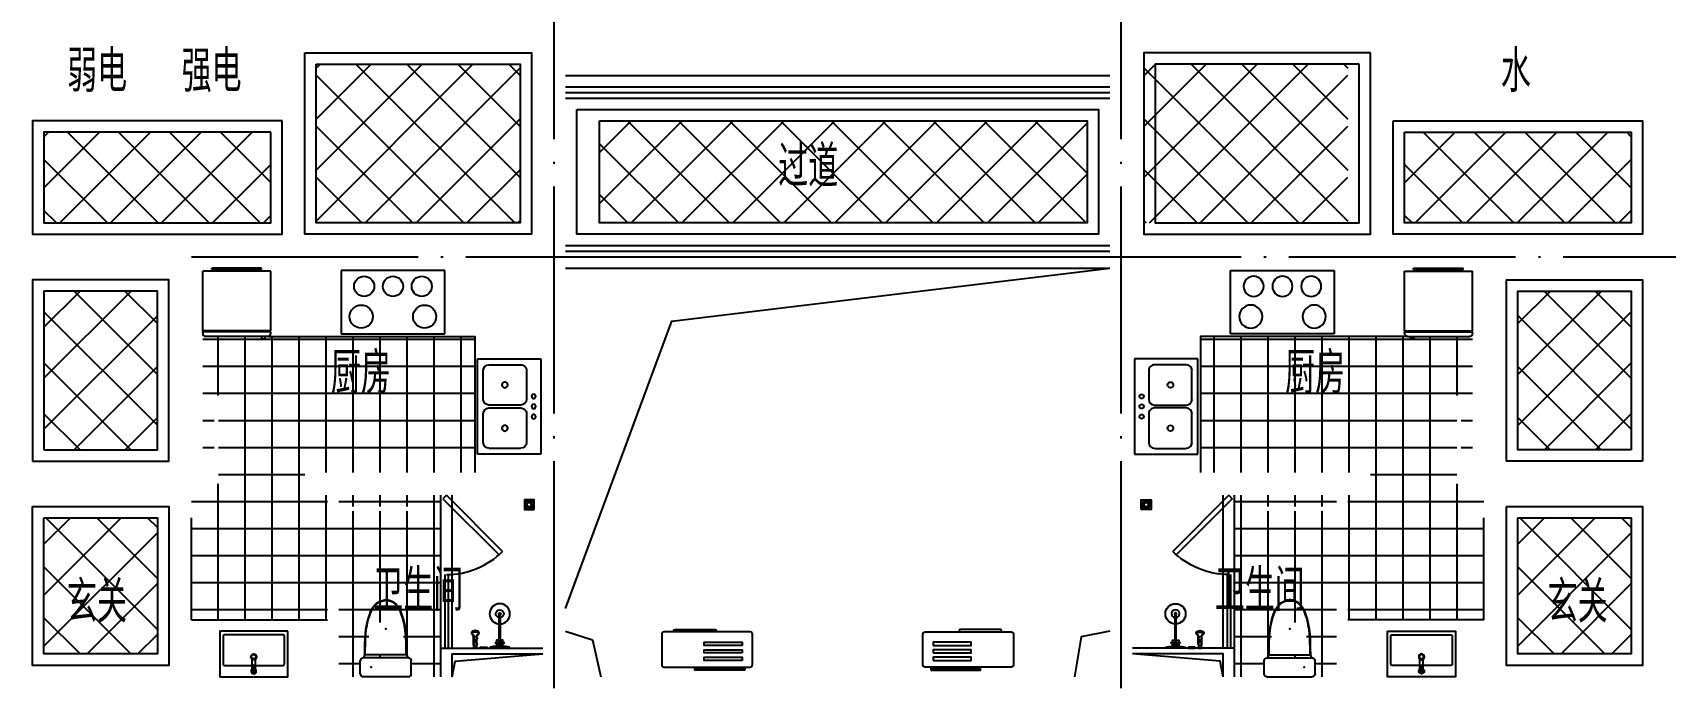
# Model space of a CAD drawing. Extents: x 921942 to 1159542, y -958603 to -790785.
# Drawn here: x 944477 to 958877, y -937161 to -931434 of the extents above; entities that cross this region are included whole.
import ezdxf

# ---------------------------------------------------------------- set-up
doc = ezdxf.new("R2010")
doc.units = 0
doc.header["$LTSCALE"] = 1000
doc.header["$MEASUREMENT"] = 0
doc.linetypes.add('DOTE', pattern=[2.42, 2, -0.2, 0.02, -0.2])
doc.layers.get('0').update_dxf_attribs({"linetype": 'CONTINUOUS'})
for name, color, linetype in [('BALCONY', 6, 'CONTINUOUS'), ('DOTE', 1, 'DOTE'), ('TT', 7, 'CONTINUOUS'), ('WINDOW', 4, 'CONTINUOUS'), ('厨卫', 8, 'CONTINUOUS'), ('家具', 8, 'CONTINUOUS'), ('平面填充', 250, 'CONTINUOUS'), ('看线', 2, 'CONTINUOUS'), ('空调', 8, 'CONTINUOUS'), ('管道', 8, 'CONTINUOUS'), ('造型墙', 55, 'CONTINUOUS')]:
    doc.layers.add(name, color=color, linetype=linetype)
doc.styles.get("Standard").update_dxf_attribs({"font": 'GBENOR', "bigfont": 'GBCBIG'})
pattern_1 = [(45, (34103.47, 7556.44), (-224.5064, 224.5064), []), (135, (34103.47, 7556.44), (-224.5064, -224.5064), [])]

# ---------------------------------------------------------------- blocks, each defined once
blk = doc.blocks.new('空调机')
at = {"layer": '空调', "color": 8}
for p, q in [((2416486, -275315), (2416486, -275325)), ((2416849, -275305), (2416496, -275305)), ((2416859, -275325), (2416859, -275315))]:
    blk.add_line(p, q, dxfattribs=at)
blk.add_lwpolyline([(2416186, -275325), (2416946, -275325, -0.414214), (2416966, -275345), (2416966, -275615, -0.414214), (2416946, -275635), (2416186, -275635, -0.414214), (2416166, -275615), (2416166, -275345, -0.414214)], format="xyb", close=True, dxfattribs=at)
for points in [[(2416256, -275445), (2416592, -275445), (2416592, -275416), (2416256, -275416)], [(2416256, -275511), (2416592, -275511), (2416592, -275482), (2416256, -275482)], [(2416256, -275577), (2416592, -275577), (2416592, -275548), (2416256, -275548)], [(2416235, -275664), (2416675, -275664), (2416675, -275649), (2416235, -275649)]]:
    blk.add_lwpolyline(points, close=True, dxfattribs=at)
for centre, start, end in [((2416496, -275315), 90, 180), ((2416849, -275315), 0, 90)]:
    blk.add_arc(centre, 10, start, end, dxfattribs=at)
blk = doc.blocks.new('wasfsdgdfh')
at = {"layer": '厨卫', "linetype": 'ByBlock'}
for p, q in [((-317, 406), (241, 406)), ((-317, -432), (-317, 406)), ((-190, 51), (-190, 305)), ((-140, 356), (140, 356)), ((190, 305), (190, 51)), ((241, 406), (241, -432)), ((140, 0), (-140, 0)), ((-190, -330), (-190, -76)), ((-140, -25), (140, -25)), ((190, -76), (190, -330)), ((241, -432), (-317, -432)), ((140, -381), (-140, -381))]:
    blk.add_line(p, q, dxfattribs=at)
at = {"layer": '厨卫', "linetype": 'ByBlock', "extrusion": (0, 0, -1)}
for centre, major_axis, start_param, end_param in [((-140, 305), (0.1, 50.8), 4.711206, 6.282002), ((140, 305), (-0.1, 50.8), 0.001187, 1.571983), ((0, 178), (-18, 18), 3.926991, 10.210176), ((-254, 76), (-13.5, 13.5), 3.926991, 10.210176), ((-254, -13), (-13.5, 13.5), 3.926991, 10.210176), ((-140, 51), (-0.1, 50.8), 3.142779, 4.713576), ((140, 51), (0.1, 50.8), 1.569613, 3.140409), ((-254, -102), (-13.5, 13.5), 3.926991, 10.210176), ((-140, -76), (0.1, 50.8), 4.711206, 6.282002), ((140, -76), (-0.1, 50.8), 0.001187, 1.571983), ((0, -203), (-18, 18), 3.926991, 10.210176), ((-140, -330), (-0.1, 50.8), 3.142779, 4.713576), ((140, -330), (0.1, 50.8), 1.569613, 3.140409)]:
    blk.add_ellipse(centre, major_axis=major_axis, ratio=1, start_param=start_param, end_param=end_param, dxfattribs=at)
blk = doc.blocks.new('aswqdfrsgfh')
at = {"layer": '厨卫', "linetype": 'ByBlock'}
for p, q in [((-513, 299), (-513, -260)), ((401, 299), (-513, 299)), ((401, -260), (401, 299)), ((-513, -260), (401, -260))]:
    blk.add_line(p, q, dxfattribs=at)
for centre, radius in [((-310, 159), 88.9), ((-56, 159), 88.9), ((198, 159), 88.9), ((-336, -108), 102), ((223, -108), 102)]:
    blk.add_circle(centre, radius, dxfattribs=at)
blk = doc.blocks.new('A$C0C200289')
at = {"layer": '家具'}
for p, q in [((-150, 72), (-150, 597)), ((600, 597), (-150, 597)), ((500, 623), (-48, 623)), ((-48, 613), (-48, 623)), ((500, 613), (-48, 613)), ((500, 613), (500, 623)), ((600, 72), (600, 597)), ((-144, 72), (-150, 72)), ((-150, 53), (-150, 62)), ((-144, 62), (-150, 62)), ((-144, 62), (-144, 72)), ((568, 22), (-118, 22)), ((499, 22), (499, 0)), ((535, 22), (535, 0)), ((594, 62), (594, 72)), ((594, 72), (600, 72)), ((594, 62), (600, 62)), ((600, 53), (600, 62)), ((499, 0), (535, 0))]:
    blk.add_line(p, q, dxfattribs=at)
at = {"layer": '家具', "color": 251}
for p, q in [((594, 72), (-144, 72)), ((594, 62), (-144, 62))]:
    blk.add_line(p, q, dxfattribs=at)
at = {"layer": '家具'}
for centre, start, end in [((-118, 53), 180, 270), ((568, 53), 270, 0)]:
    blk.add_arc(centre, 31.5, start, end, dxfattribs=at)
blk = doc.blocks.new('asfsdgdfh')
at = {"layer": '厨卫'}
for p, q in [((-103, -121), (-103, -33)), ((-73, -121), (-73, -33))]:
    blk.add_line(p, q, dxfattribs=at)
blk.add_lwpolyline([(212, 214), (-388, 214), (-388, -186), (212, -186)], close=True, dxfattribs=at)
blk.add_lwpolyline([(-73, -86), (172, -86, 0.414214), (182, -76), (182, 174, 0.414214), (172, 184), (-348, 184, 0.414214), (-358, 174), (-358, -76, 0.414214), (-348, -86), (-103, -86)], format="xyb", dxfattribs=at)
for radius in [25, 20]:
    blk.add_circle((-88, -11), radius, dxfattribs=at)
for centre, radius, start, end in [((-88, -138), 23, 99.4881, 80.5119), ((-88, -138), 12.3, 106.4136, 73.5864), ((-88, -138), 10.7, 108.3951, 71.6049), ((218, -111), 310, 175.5082, 184.4918), ((-88, -87), 2.86, 0, 180), ((-88, -136), 2.86, 180, 0), ((-394, -111), 310, 355.5082, 4.4918)]:
    blk.add_arc(centre, radius, start, end, dxfattribs=at)
for centre in [(-88, -33), (-88, -42), (-88, -44)]:
    blk.add_ellipse(centre, major_axis=(-15.3, 0), ratio=0.448066, start_param=3.141593, end_param=6.283185, dxfattribs=at)
blk = doc.blocks.new('asfdgfhgfh')
at = {"layer": '厨卫', "lineweight": -3}
for p, q in [((-222, -50), (-222, -125)), ((-222, -72), (-192, -72)), ((-192, -50), (-192, -125)), ((-12, -37), (-12, -27)), ((4, -42), (4, -315)), ((14, -315), (14, -42)), ((31, -37), (31, -27))]:
    blk.add_line(p, q, dxfattribs=at)
at = {"layer": '厨卫', "color": 8}
for p, q in [((-6, -37), (-6, -27)), ((24, -34), (24, -27))]:
    blk.add_line(p, q, dxfattribs=at)
at = {"layer": '厨卫', "lineweight": -3}
for points in [[(-195, -40), (-195, -12), (-219, -12), (-219, -40)], [(-1, -27), (-46, -27), (-76, -22), (-76, -12)], [(-76, -12), (94, -12), (94, -22), (64, -27), (19, -27)], [(-19, -61), (-29, -61), (-29, -57), (-19, -57)], [(4, -82), (-19, -82), (-19, -37), (-6, -37)], [(24, -37), (37, -37), (37, -82), (14, -82)], [(37, -57), (47, -57), (47, -61), (37, -61)]]:
    blk.add_lwpolyline(points, dxfattribs=at)
for points in [[(-162, -12), (-162, -22), (-106, -22), (-106, -12)], [(40, -12), (40, -22), (-22, -22), (-22, -12)]]:
    blk.add_lwpolyline(points, close=True, dxfattribs=at)
at = {"layer": '厨卫', "color": 8}
for points in [[(4, -62), (-6, -62), (-6, -34), (-1, -34)], [(19, -34), (24, -34), (24, -62), (14, -62)]]:
    blk.add_lwpolyline(points, dxfattribs=at)
blk.add_lwpolyline([(19, -22), (19, -42), (-1, -42), (-1, -22)], close=True, dxfattribs=at)
for centre, radius in [((-207, -50), 15), ((-207, -99), 15), ((9, -315), 5)]:
    blk.add_circle(centre, radius, dxfattribs=at)
at = {"layer": '厨卫', "lineweight": -3}
blk.add_circle((9, -315), 89.5, dxfattribs=at)
for centre, start, end in [((-239, -119), 286.4181, 340.3267), ((-175, -119), 199.6733, 253.5819)]:
    blk.add_arc(centre, 17.7, start, end, dxfattribs=at)
at = {"layer": '厨卫', "color": 8}
for centre, radius, start, end in [((-207, -50), 17, 133.3359, 208.0725), ((-207, -99), 17, 151.9275, 28.0725), ((-207, -50), 17, 331.9275, 46.6641), ((9, -315), 35, 98.2132, 81.7868), ((9, -315), 9, 123.749, 56.251)]:
    blk.add_arc(centre, radius, start, end, dxfattribs=at)
at = {"layer": '厨卫', "lineweight": -3, "extrusion": (0, 0, -1)}
for centre, major_axis, ratio, start_param, end_param in [((-207, -147), (33.6, 0), 0.612909, -0.37962, 3.521213), ((-207, -138), (31.4, 0), 0.47884, -1.072899, 4.214492)]:
    blk.add_ellipse(centre, major_axis=major_axis, ratio=ratio, start_param=start_param, end_param=end_param, dxfattribs=at)
blk = doc.blocks.new('aswfdgdfh')
at = {"layer": '厨卫'}
blk.add_lwpolyline([(43, -43), (43, 43), (-43, 43), (-43, -43)], close=True, dxfattribs=at)
at = {"layer": '厨卫', "color": 8}
for points in [[(-33, 0), (-33, 1), (-17, 1), (-17, 0)], [(-24, 23), (-22, 24), (-11, 13), (-13, 12)], [(0, 33), (1, 33), (1, 17), (0, 17)], [(23, 24), (24, 22), (13, 11), (12, 13)], [(33, 0), (33, -1), (17, -1), (17, 0)], [(-23, -24), (-24, -22), (-13, -11), (-12, -13)], [(0, -33), (-1, -33), (-1, -17), (0, -17)], [(24, -23), (22, -24), (11, -13), (13, -12)]]:
    blk.add_lwpolyline(points, close=True, dxfattribs=at)
blk.add_circle((0, 0), 36.6, dxfattribs=at)
blk = doc.blocks.new('DR2045')
at = {"color": 0, "linetype": 'ByBlock'}
for p, q in [((0, 0), (-1.06, -1.06)), ((0, 0), (16.97, -16.97)), ((-1.06, -1.06), (15.91, -18.03))]:
    blk.add_line(p, q, dxfattribs=at)
blk.add_arc((0, 0), 24, 270, 315, dxfattribs=at)
blk = doc.blocks.new('asfdgfh')
at = {"layer": '厨卫', "ltscale": 100}
for p, q in [((-266, -207, 0), (-266, -92, 0)), ((159, -67, 0), (-241, -67, 0)), ((145, -40, 0), (-228, -40, 0)), ((184, -207, 0), (184, -92, 0)), ((159, -232, 0), (-241, -232, 0))]:
    blk.add_line(p, q, dxfattribs=at)
for centre, radius, start, end in [((-241, -92, 0), 25, 90, 180), ((-261, -39, 0), 33.7, 303.6157, 10.847), ((178, -39, 0), 33.9, 169.3113, 235.1347), ((159, -92, 0), 25, 0, 90), ((-241, -207, 0), 25, 180, 270), ((159, -207, 0), 25, 270, 0)]:
    blk.add_arc(centre, radius, start, end, dxfattribs=at)
for points, knots in [([(-227, -33, 0), (-227, 85, 0), (-226, 243, 0), (-137, 424, 0), (-69, 441, 0), (-41, 448, 0)], [0, 0, 0, 0, 355.24272, 473.249847, 556.576042, 556.576042, 556.576042, 556.576042]), ([(-222, -41, 0), (-222, -2, 0), (-222, 29, 0), (-220, 90, 0), (-219, 121, 0), (-213, 182, 0), (-208, 213, 0), (-198, 258, 0), (-194, 273, 0), (-187, 296, 0), (-184, 303, 0), (-180, 315, 0), (-179, 319, 0), (-176, 326, 0), (-174, 330, 0), (-170, 341, 0), (-167, 348, 0), (-160, 363, 0), (-156, 369, 0), (-148, 382, 0), (-143, 389, 0), (-134, 400, 0), (-129, 405, 0), (-121, 412, 0), (-118, 414, 0), (-112, 418, 0), (-109, 420, 0), (-102, 423, 0), (-99, 425, 0), (-92, 428, 0), (-89, 429, 0), (-78, 433, 0), (-71, 435, 0), (-56, 440, 0), (-48, 441, 0), (-40, 443, 0)], [0, 0, 0, 0, 92.762674, 92.762674, 185.525347, 185.525347, 278.288021, 278.288021, 324.669358, 324.669358, 347.860026, 347.860026, 359.45536, 359.45536, 371.050694, 371.050694, 394.241363, 394.241363, 417.432031, 417.432031, 440.6227, 440.6227, 463.813368, 463.813368, 475.408702, 475.408702, 487.004036, 487.004036, 498.599371, 498.599371, 510.194705, 510.194705, 533.385373, 533.385373, 556.576042, 556.576042, 556.576042, 556.576042]), ([(140, -40, 0), (140, -2, 0), (139, 29, 0), (138, 90, 0), (136, 121, 0), (130, 182, 0), (125, 213, 0), (115, 258, 0), (111, 273, 0), (104, 296, 0), (101, 303, 0), (97, 315, 0), (96, 319, 0), (93, 326, 0), (92, 330, 0), (87, 341, 0), (84, 348, 0), (77, 363, 0), (73, 369, 0), (65, 382, 0), (61, 389, 0), (51, 400, 0), (46, 405, 0), (38, 412, 0), (35, 414, 0), (29, 418, 0), (26, 420, 0), (20, 423, 0), (16, 425, 0), (10, 428, 0), (6, 429, 0), (-4, 433, 0), (-12, 435, 0), (-27, 440, 0), (-35, 441, 0), (-43, 443, 0)], [0, 0, 0, 0, 92.762674, 92.762674, 185.525347, 185.525347, 278.288021, 278.288021, 324.669358, 324.669358, 347.860026, 347.860026, 359.45536, 359.45536, 371.050694, 371.050694, 394.241363, 394.241363, 417.432031, 417.432031, 440.6227, 440.6227, 463.813368, 463.813368, 475.408702, 475.408702, 487.004036, 487.004036, 498.599371, 498.599371, 510.194705, 510.194705, 533.385373, 533.385373, 556.576042, 556.576042, 556.576042, 556.576042]), ([(145, -33, 0), (144, 85, 0), (143, 243, 0), (54, 424, 0), (-13, 441, 0), (-41, 448, 0)], [0, 0, 0, 0, 355.24272, 473.249847, 556.576042, 556.576042, 556.576042, 556.576042])]:
    blk.add_open_spline(points, degree=3, knots=knots, dxfattribs=at)
at = {"layer": '厨卫'}
for p in [(-42, 189, 0), (-171, -149, 0)]:
    blk.add_point(p, dxfattribs=at)

msp = doc.modelspace()

# ---------------------------------------------------------------- hatches: boundary and pattern name
at = {"layer": '平面填充'}
h = msp.add_hatch(dxfattribs=at)
h.set_pattern_fill('NET', color=256, scale=100, angle=45, style=0)
h.set_pattern_definition(pattern_1)
h.paths.add_polyline_path([(948777, -931711), (946977, -931711), (946977, -933111), (948777, -933111)])
h = msp.add_hatch(dxfattribs=at)
h.set_pattern_fill('NET', color=256, scale=100, angle=45, style=0)
h.set_pattern_definition([(135, (1868950.87, 7556.44), (224.5064, 224.5064), []), (45, (1868950.87, 7556.44), (224.5064, -224.5064), [])])
h.paths.add_polyline_path([(954277, -931711), (956077, -931711), (956077, -933111), (954277, -933111)])
h = msp.add_hatch(dxfattribs=at)
h.set_pattern_fill('NET', color=256, scale=100, angle=45, style=0)
h.set_pattern_definition([(45, (34203.47, 7556.44), (-224.5064, 224.5064), []), (135, (34203.47, 7556.44), (-224.5064, -224.5064), [])])
h.paths.add_polyline_path([(949477, -932211), (953777, -932211), (953777, -933111), (949477, -933111)])
h = msp.add_hatch(dxfattribs=at)
h.set_pattern_fill('NET', color=256, scale=100, angle=45, style=0)
h.set_pattern_definition(pattern_1)
h.paths.add_polyline_path([(946577, -932311), (944577, -932311), (944577, -933111), (946577, -933111)])
h = msp.add_hatch(dxfattribs=at)
h.set_pattern_fill('NET', color=256, scale=100, angle=45, style=0)
h.set_pattern_definition([(135, (1869050.87, 7556.44), (224.5064, 224.5064), []), (45, (1869050.87, 7556.44), (224.5064, -224.5064), [])])
h.paths.add_polyline_path([(956577, -932311), (958577, -932311), (958577, -933111), (956577, -933111)])
h = msp.add_hatch(dxfattribs=at)
h.set_pattern_fill('NET', color=256, scale=100, angle=45, style=0)
h.set_pattern_definition([(135, (1615918.62, -454866.4), (224.5064, 224.5064), []), (45, (1615918.62, -454866.4), (224.5064, -224.5064), [])])
h.paths.add_polyline_path([(944577, -935111), (945577, -935111), (945577, -933711), (944577, -933711)])
h = msp.add_hatch(dxfattribs=at)
h.set_pattern_fill('NET', color=256, scale=100, angle=45, style=0)
h.set_pattern_definition([(45, (287235.73, -454866.4), (-224.5064, 224.5064), []), (135, (287235.73, -454866.4), (-224.5064, -224.5064), [])])
h.paths.add_polyline_path([(958577, -935111), (957577, -935111), (957577, -933711), (958577, -933711)])
h = msp.add_hatch(dxfattribs=at)
h.set_pattern_fill('NET', color=256, scale=75, style=0)
h.set_pattern_definition([(0, (33141.85, -80220.7), (0, 238.125), []), (90, (33141.85, -80220.7), (-238.125, 1e-14), [])])
edge = h.paths.add_edge_path()
edge.add_line((948377, -934111), (946558, -934111))
edge.add_ellipse((946552, -934080), major_axis=(0, 31.5), ratio=0.8, start_angle=180, end_angle=193.5921, ccw=False)
edge.add_line((946554, -934112), (946525, -934112))
edge.add_line((946525, -934112), (946525, -934134))
edge.add_line((946525, -934134), (946496, -934134))
edge.add_line((946496, -934134), (946496, -934112))
edge.add_line((946496, -934112), (946002, -934112))
edge.add_ellipse((946002, -934080), major_axis=(0, 31.5), ratio=0.8, start_angle=90.0041, end_angle=180, ccw=False)
edge.add_line((945977, -934085), (945977, -935311))
edge.add_line((945977, -935311), (946077, -935311))
edge.add_line((946077, -935311), (946077, -934631))
edge.add_line((946077, -934631), (946117, -934631))
edge.add_line((946117, -934631), (946117, -934631))
edge.add_arc((946097, -935411), 780, 0.0005, 88.5307, ccw=False)
edge.add_line((946877, -935411), (946877, -935311))
edge.add_line((946877, -935311), (947077, -935311))
edge.add_line((947077, -935311), (948377, -935311))
edge.add_line((948377, -935311), (948377, -934111))
h.paths.add_polyline_path([(946877, -935411, 0.40672), (946117, -934631), (946117, -935411), (946077, -935411), (946077, -935511), (945877, -935511), (945877, -935711), (945877, -936611), (947077, -936611), (947077, -936411), (947127, -936411, 0.406716), (947907, -935651), (947127, -935651), (947127, -935611), (947077, -935611), (947077, -935511), (946877, -935511)])
h.paths.add_polyline_path([(948077, -935511), (947177, -935511), (947177, -935611), (947907, -935611), (947907, -935651), (947907, -935651, -0.388153), (947177, -936409), (947177, -937111), (947391, -937111, -0.414201), (947366, -937086), (947366, -936971, -0.413282), (947391, -936946, 0.238932), (947406, -936919), (947777, -936919, 0.236806), (947791, -936946, -0.414214), (947816, -936971), (947816, -937086, -0.414202), (947791, -937111), (948077, -937111), (948077, -936861)])
h.paths.add_polyline_path([(947412, -936636), (948320, -936636), (948320, -936101), (947412, -936101)], flags=9)
h.paths.add_polyline_path([(947443, -936946), (947749, -936946), (947749, -936632), (947443, -936632)], flags=16)
h = msp.add_hatch(dxfattribs=at)
h.set_pattern_fill('NET', color=256, scale=75, style=0)
h.set_pattern_definition([(180, (1870012.5, -80220.7), (0, 238.125), []), (90, (1870012.5, -80220.7), (238.125, 1e-14), [])])
edge = h.paths.add_edge_path()
edge.add_line((954777, -934111), (956596, -934111))
edge.add_ellipse((956602, -934080), major_axis=(0, 31.5), ratio=0.8, start_angle=166.4079, end_angle=180)
edge.add_line((956600, -934112), (956629, -934112))
edge.add_line((956629, -934112), (956629, -934134))
edge.add_line((956629, -934134), (956658, -934134))
edge.add_line((956658, -934134), (956658, -934112))
edge.add_line((956658, -934112), (957152, -934112))
edge.add_ellipse((957152, -934080), major_axis=(0, 31.5), ratio=0.8, start_angle=180, end_angle=269.9959)
edge.add_line((957177, -934085), (957177, -935311))
edge.add_line((957177, -935311), (957077, -935311))
edge.add_line((957077, -935311), (957077, -934631))
edge.add_line((957077, -934631), (957037, -934631))
edge.add_line((957037, -934631), (957037, -934631))
edge.add_arc((957057, -935411), 780, 451.4693, 539.9995)
edge.add_line((956277, -935411), (956277, -935311))
edge.add_line((956277, -935311), (956077, -935311))
edge.add_line((956077, -935311), (954777, -935311))
edge.add_line((954777, -935311), (954777, -934111))
h.paths.add_polyline_path([(956277, -935411, -0.40672), (957037, -934631), (957037, -935411), (957077, -935411), (957077, -935511), (957277, -935511), (957277, -935711), (957277, -936611), (956077, -936611), (956077, -936411), (956027, -936411, -0.406716), (955247, -935651), (956027, -935651), (956027, -935611), (956077, -935611), (956077, -935511), (956277, -935511)])
h.paths.add_polyline_path([(955077, -935511), (955977, -935511), (955977, -935611), (955247, -935611), (955247, -935651), (955247, -935651, 0.388153), (955977, -936409), (955977, -937111), (955763, -937111, 0.414201), (955788, -937086), (955788, -936971, 0.413282), (955763, -936946, -0.238932), (955749, -936919), (955378, -936919, -0.236806), (955363, -936946, 0.414214), (955338, -936971), (955338, -937086, 0.414202), (955363, -937111), (955077, -937111), (955077, -936861)])
h.paths.add_polyline_path([(955742, -936636), (954834, -936636), (954834, -936101), (955742, -936101)], flags=9)
h.paths.add_polyline_path([(955711, -936946), (955405, -936946), (955405, -936632), (955711, -936632)], flags=16)
h = msp.add_hatch(dxfattribs=at)
h.set_pattern_fill('NET', color=256, scale=100, angle=45, style=0)
h.set_pattern_definition(pattern_1)
h.paths.add_polyline_path([(944577, -935711), (945577, -935711), (945577, -936911), (944577, -936911)])
h = msp.add_hatch(dxfattribs=at)
h.set_pattern_fill('NET', color=256, scale=100, angle=45, style=0)
h.set_pattern_definition([(45, (47103.47, 7556.44), (-224.5064, 224.5064), []), (135, (47103.47, 7556.44), (-224.5064, -224.5064), [])])
h.paths.add_polyline_path([(957577, -935711), (958577, -935711), (958577, -936911), (957577, -936911)])

# ---------------------------------------------------------------- linework, layer by layer
at = {"layer": 'BALCONY', "color": 8}
for p, q in [((949177, -931811), (953977, -931811)), ((949177, -932011), (953977, -932011)), ((949177, -933311), (953977, -933311)), ((949177, -933511), (953977, -933511))]:
    msp.add_line(p, q, dxfattribs=at)
at = {"layer": 'BALCONY'}
for p, q in [((949177, -931911), (953977, -931911)), ((949177, -931961), (953977, -931961)), ((949177, -933361), (953977, -933361)), ((949177, -933411), (953977, -933411))]:
    msp.add_line(p, q, dxfattribs=at)
at = {"layer": 'DOTE', "linetype": 'DOTE'}
for p, q in [((949077, -937211), (949077, -924370)), ((954077, -937211), (954077, -924370)), ((945877, -933411), (971093, -933411))]:
    msp.add_line(p, q, dxfattribs=at)
at = {"layer": 'WINDOW'}
for p, q in [((945877, -936611), (945877, -935711)), ((957277, -936611), (957277, -935711))]:
    msp.add_line(p, q, dxfattribs=at)
at = {"layer": '厨卫', "color": 3}
for p, q in [((948077, -936861), (948077, -935511)), ((948177, -936861), (948177, -935511)), ((954977, -936861), (954977, -935511)), ((955077, -936861), (955077, -935511))]:
    msp.add_line(p, q, dxfattribs=at)
at = {"layer": '厨卫', "linetype": 'ByBlock'}
for p, q in [((948112, -936211), (948112, -936861)), ((948142, -936211), (948142, -936861)), ((955012, -936211), (955012, -936861)), ((955042, -936211), (955042, -936861))]:
    msp.add_line(p, q, dxfattribs=at)
at = {"layer": '厨卫'}
for p, q in [((945877, -936611), (947077, -936611)), ((957277, -936611), (956077, -936611))]:
    msp.add_line(p, q, dxfattribs=at)
for points in [[(946558, -934111), (948377, -934111), (948377, -935311)], [(956596, -934111), (954777, -934111), (954777, -935311)]]:
    msp.add_lwpolyline(points, dxfattribs=at)
at = {"layer": '平面填充'}
for points in [[(946877, -931611), (948877, -931611), (948877, -933211), (946877, -933211)], [(956277, -931611), (954277, -931611), (954277, -933211), (956277, -933211)], [(946977, -931711), (948777, -931711), (948777, -933111), (946977, -933111)], [(956177, -931711), (954377, -931711), (954377, -933111), (956177, -933111)], [(949277, -932111), (953877, -932111), (953877, -933211), (949277, -933211)], [(946677, -932211), (944477, -932211), (944477, -933211), (946677, -933211)], [(949477, -932211), (953777, -932211), (953777, -933111), (949477, -933111)], [(956477, -932211), (958677, -932211), (958677, -933211), (956477, -933211)], [(946577, -932311), (944577, -932311), (944577, -933111), (946577, -933111)], [(956577, -932311), (958577, -932311), (958577, -933111), (956577, -933111)], [(944477, -935211), (945677, -935211), (945677, -933611), (944477, -933611)], [(958677, -935211), (957477, -935211), (957477, -933611), (958677, -933611)], [(944577, -935111), (945577, -935111), (945577, -933711), (944577, -933711)], [(958577, -935111), (957577, -935111), (957577, -933711), (958577, -933711)], [(944477, -935611), (945677, -935611), (945677, -937011), (944477, -937011)], [(944577, -935711), (945577, -935711), (945577, -936911), (944577, -936911)], [(957477, -935611), (958677, -935611), (958677, -937011), (957477, -937011)], [(957577, -935711), (958577, -935711), (958577, -936911), (957577, -936911)]]:
    msp.add_lwpolyline(points, close=True, dxfattribs=at)
at = {"layer": '看线', "color": 8}
msp.add_lwpolyline([(949177, -936511), (950116, -933977), (953977, -933511)], dxfattribs=at)
at = {"layer": '管道'}
for points in [[(948077, -937111), (948077, -936861), (948977, -936861)], [(955077, -937111), (955077, -936861), (954177, -936861)], [(948177, -937111), (948177, -936911), (948977, -936911)], [(948177, -937111), (948204, -936975), (948977, -936911)], [(954977, -937111), (954977, -936911), (954177, -936911)], [(954977, -937111), (954950, -936975), (954177, -936911)]]:
    msp.add_lwpolyline(points, dxfattribs=at)
at = {"layer": '造型墙'}
for points in [[(949177, -936711), (949414, -936786), (949487, -937111)], [(953977, -936711), (953726, -936759), (953667, -937111)]]:
    msp.add_lwpolyline(points, dxfattribs=at)

# ---------------------------------------------------------------- block references
at = {"layer": '厨卫'}
for name, p in [('aswqdfrsgfh', (947711, -933829)), ('aswfdgdfh', (948857, -935594)), ('asfdgfh', (947633, -936879, 0)), ('asfsdgdfh', (946515, -936925))]:
    msp.add_blockref(name, p, dxfattribs=at)
at = {"layer": '厨卫', "xscale": -1}
for name, p in [('aswqdfrsgfh', (955444, -933829)), ('aswfdgdfh', (954298, -935594)), ('asfdgfh', (955522, -936879, 0)), ('asfsdgdfh', (956639, -936925))]:
    msp.add_blockref(name, p, dxfattribs=at)
at = {"layer": '厨卫', "rotation": 180}
for name, p in [('wasfsdgdfh', (948642, -934742)), ('asfdgfhgfh', (954566, -936872))]:
    msp.add_blockref(name, p, dxfattribs=at)
at = {"layer": '厨卫', "xscale": -1, "rotation": 180}
for name, p in [('wasfsdgdfh', (954512, -934742)), ('asfdgfhgfh', (948588, -936872))]:
    msp.add_blockref(name, p, dxfattribs=at)
at = {"layer": '厨卫', "linetype": 'ByBlock', "yscale": 29.16666666674428, "zscale": 29.16666666670181}
for p, xscale in [((948127, -935511), 29.16666666674428), ((955027, -935511), -29.16666666674428)]:
    msp.add_blockref('DR2045', p, dxfattribs=dict(at, xscale=xscale))
at = {"layer": '家具'}
for p, xscale in [((946097, -934134), 0.7999999999883585), ((957057, -934134), -0.8000000000465661)]:
    msp.add_blockref('A$C0C200289', p, dxfattribs=dict(at, xscale=xscale))
at = {"layer": '空调', "xscale": -1}
msp.add_blockref('空调机', (3366992, -661391), dxfattribs=at)
at = {"layer": '空调'}
msp.add_blockref('空调机', (-1463837, -661391), dxfattribs=at)

# ---------------------------------------------------------------- texts
at = {"layer": 'TT', "color": 0, "linetype": 'Continuous'}
for s, height, p in [('弱电', 367.5, (944781, -931956)), ('强电', 367.5, (945791, -931956)), ('水', 368, (957426, -931956)), ('过道', 367.5, (951053, -932796)), ('厨房', 367.5, (947108, -934617)), ('厨房', 367.5, (955524, -934617)), ('卫生间', 367.5, (947481, -936531)), ('卫生间', 367.5, (954903, -936531)), ('玄关', 367.5, (944780, -936635)), ('玄关', 367.5, (957839, -936635))]:
    msp.add_text(s, height=height, dxfattribs=at).set_placement(p)

doc.saveas('drawing.dxf')
